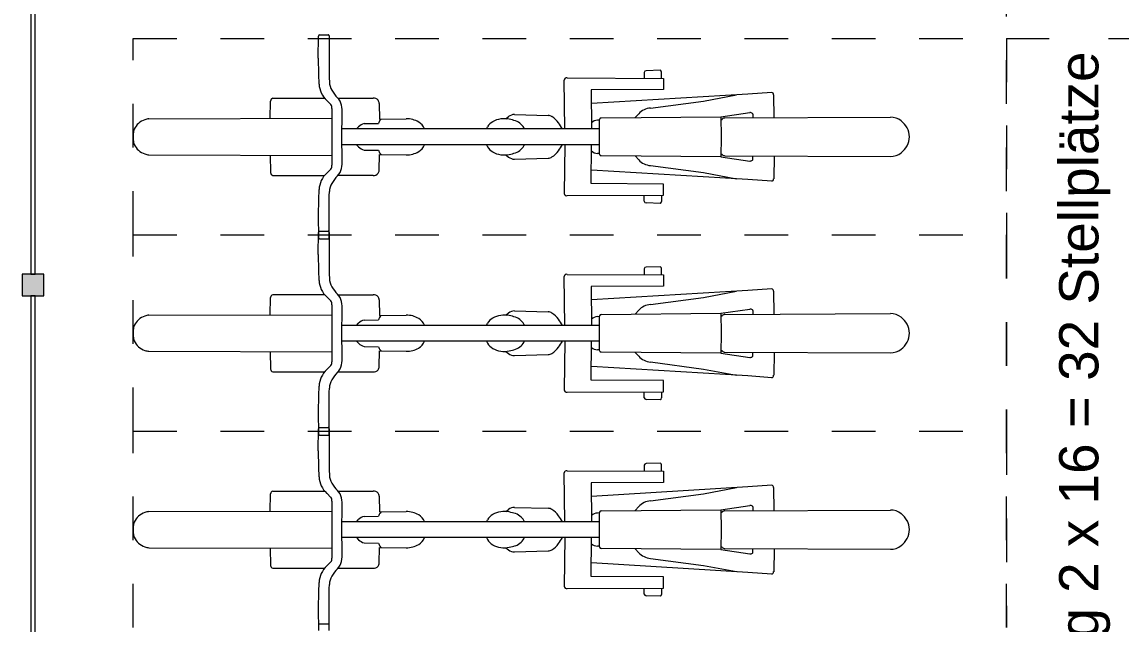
# Model space of a CAD drawing. Header units: metres. Extents: x -86 to 44, y -23 to 39.
# Drawn here: x 13.997 to 16.517, y -11.955 to -10.576 of the extents above; entities that cross this region are included whole.
import ezdxf

# ---------------------------------------------------------------- set-up
doc = ezdxf.new("R2010")
doc.units = ezdxf.units.M
doc.linetypes.add('_Verdeckte Linien_', pattern=[0.15, 0.1, -0.05])
for name, color, linetype, lineweight in [('A-DETL-GENF-HDLN', 7, '_Verdeckte Linien_', 9), ('A-DETL-GENF-OTLN', 7, 'Continuous', 9), ('A-GLAZ-CWMG-MCUT', 7, 'Continuous', 9), ('A-GLAZ-CWMG-OTLN', 7, 'Continuous', 9), ('A-WALL-____-MCUT', 7, 'Continuous', 35), ('C-PRKG-____-HDLN', 7, '_Verdeckte Linien_', 9), ('C-PRKG-____-OTLN', 7, 'Continuous', 9), ('Text', 7, 'Continuous', 5)]:
    doc.layers.add(name, color=color, linetype=linetype, lineweight=lineweight)
doc.styles.add('Arial', font='arial.ttf', dxfattribs={"height": 0.09})

# ---------------------------------------------------------------- blocks, each defined once
blk = doc.blocks.new('Fahrradstellplatz - Fahrradstellplatz-23763285--01_UG_OK_FFB_AF')
at = {"layer": 'A-DETL-GENF-HDLN', "color": 253, "true_color": 0x999999}
for p, q in [((0, 2), (0.45, 2)), ((0, 0), (0, 2)), ((0.45, 2), (0.9, 2)), ((0.45, 0), (0.45, 2)), ((0.45, 0), (0.45, 2)), ((0.9, 2), (1.35, 2)), ((0.9, 0), (0.9, 2)), ((0.9, 0), (0.9, 2)), ((0.45, 0), (0, 0)), ((1.35, 0), (0.9, 0)), ((0.9, 0), (0.45, 0))]:
    blk.add_line(p, q, dxfattribs=at)
at = {"layer": 'A-DETL-GENF-OTLN', "color": 253, "true_color": 0x999999}
for p, q in [((0.1823, 1.3551), (0.1806, 1.7345)), ((0.2689, 1.3551), (0.2706, 1.7345)), ((0.6323, 1.3551), (0.6306, 1.7345)), ((0.7189, 1.3551), (0.7206, 1.7345)), ((1.0823, 1.3551), (1.0806, 1.7345)), ((1.1689, 1.3551), (1.1706, 1.7345)), ((0.1237, 1.4626), (0.1278, 1.408)), ((0.1818, 1.4679), (0.1293, 1.4669)), ((0.2694, 1.4679), (0.3219, 1.4669)), ((0.3275, 1.4626), (0.3234, 1.408)), ((0.5737, 1.4626), (0.5778, 1.408)), ((0.6318, 1.4679), (0.5793, 1.4669)), ((0.7194, 1.4679), (0.7719, 1.4669)), ((0.7775, 1.4626), (0.7734, 1.408)), ((1.0237, 1.4626), (1.0278, 1.408)), ((1.0818, 1.4679), (1.0293, 1.4669)), ((1.1694, 1.4679), (1.2219, 1.4669)), ((1.2275, 1.4626), (1.2234, 1.408)), ((0.18, 1.3458), (0.1702, 1.4123)), ((0.1736, 1.4194), (0.182, 1.4194)), ((0.2776, 1.4194), (0.2692, 1.4194)), ((0.2712, 1.3458), (0.281, 1.4123)), ((0.63, 1.3458), (0.6202, 1.4123)), ((0.6236, 1.4194), (0.632, 1.4194)), ((0.7276, 1.4194), (0.7192, 1.4194)), ((0.7212, 1.3458), (0.731, 1.4123)), ((1.08, 1.3458), (1.0702, 1.4123)), ((1.0736, 1.4194), (1.082, 1.4194)), ((1.1776, 1.4194), (1.1692, 1.4194)), ((1.1712, 1.3458), (1.181, 1.4123)), ((0.1278, 1.408), (0.1493, 1.0493)), ((0.3234, 1.408), (0.3019, 1.0493)), ((0.5778, 1.408), (0.5993, 1.0493)), ((0.7734, 1.408), (0.7519, 1.0493)), ((1.0278, 1.408), (1.0493, 1.0493)), ((1.2234, 1.408), (1.2019, 1.0493)), ((0.1436, 1.3065), (0.1294, 1.3816)), ((0.3076, 1.3065), (0.3218, 1.3816)), ((0.5936, 1.3065), (0.5794, 1.3816)), ((0.7576, 1.3065), (0.7718, 1.3816)), ((1.0436, 1.3065), (1.0294, 1.3816)), ((1.2076, 1.3065), (1.2218, 1.3816)), ((0.18, 1.3458), (0.2256, 1.3465)), ((0.1823, 1.0716), (0.18, 1.3458)), ((0.1873, 1.3459), (0.185, 1.3486)), ((0.2256, 1.3465), (0.2712, 1.3458)), ((0.2639, 1.3459), (0.2661, 1.3486)), ((0.2712, 1.3458), (0.2689, 1.0716)), ((0.63, 1.3458), (0.6756, 1.3465)), ((0.6323, 1.0716), (0.63, 1.3458)), ((0.6373, 1.3459), (0.635, 1.3486)), ((0.6756, 1.3465), (0.7212, 1.3458)), ((0.7139, 1.3459), (0.7161, 1.3486)), ((0.7212, 1.3458), (0.7189, 1.0716)), ((1.08, 1.3458), (1.1256, 1.3465)), ((1.0823, 1.0716), (1.08, 1.3458)), ((1.0873, 1.3459), (1.085, 1.3486)), ((1.1256, 1.3465), (1.1712, 1.3458)), ((1.1639, 1.3459), (1.1661, 1.3486)), ((1.1712, 1.3458), (1.1689, 1.0716)), ((0.1597, 1.1845), (0.1436, 1.3065)), ((0.2914, 1.1845), (0.3076, 1.3065)), ((0.6097, 1.1845), (0.5936, 1.3065)), ((0.7414, 1.1845), (0.7576, 1.3065)), ((1.0597, 1.1845), (1.0436, 1.3065)), ((1.1914, 1.1845), (1.2076, 1.3065)), ((0.0916, 1.2102), (0.0773, 1.21)), ((0.0908, 0.9937), (0.0917, 1.2142)), ((0.0917, 1.2142), (0.1175, 1.2142)), ((0.1175, 1.2142), (0.1183, 1.049)), ((0.3337, 1.2142), (0.3329, 1.049)), ((0.3595, 1.2142), (0.3337, 1.2142)), ((0.3604, 0.9937), (0.3595, 1.2142)), ((0.3595, 1.2102), (0.3739, 1.21)), ((0.5416, 1.2102), (0.5273, 1.21)), ((0.5408, 0.9937), (0.5417, 1.2142)), ((0.5417, 1.2142), (0.5675, 1.2142)), ((0.5675, 1.2142), (0.5683, 1.049)), ((0.7837, 1.2142), (0.7829, 1.049)), ((0.8095, 1.2142), (0.7837, 1.2142)), ((0.8104, 0.9937), (0.8095, 1.2142)), ((0.8095, 1.2102), (0.8239, 1.21)), ((0.9916, 1.2102), (0.9773, 1.21)), ((0.9908, 0.9937), (0.9917, 1.2142)), ((0.9917, 1.2142), (1.0175, 1.2142)), ((1.0175, 1.2142), (1.0183, 1.049)), ((1.2337, 1.2142), (1.2329, 1.049)), ((1.2595, 1.2142), (1.2337, 1.2142)), ((1.2604, 0.9937), (1.2595, 1.2142)), ((1.2595, 1.2102), (1.2739, 1.21)), ((0.0732, 1.2074), (0.0741, 1.1747)), ((0.378, 1.2074), (0.3771, 1.1747)), ((0.5232, 1.2074), (0.5241, 1.1747)), ((0.828, 1.2074), (0.8271, 1.1747)), ((0.9732, 1.2074), (0.9741, 1.1747)), ((1.278, 1.2074), (1.2771, 1.1747)), ((0.0779, 1.1705), (0.0915, 1.1702)), ((0.3733, 1.1705), (0.3597, 1.1702)), ((0.5279, 1.1705), (0.5415, 1.1702)), ((0.8233, 1.1705), (0.8097, 1.1702)), ((0.9779, 1.1705), (0.9915, 1.1702)), ((1.2733, 1.1705), (1.2597, 1.1702)), ((0.1817, 1.1498), (0.1728, 1.1579)), ((0.2695, 1.1498), (0.2784, 1.1579)), ((0.6317, 1.1498), (0.6228, 1.1579)), ((0.7195, 1.1498), (0.7284, 1.1579)), ((1.0817, 1.1498), (1.0728, 1.1579)), ((1.1695, 1.1498), (1.1784, 1.1579)), ((0.1854, 1.0681), (0.1871, 1.0675)), ((0.1871, 1.0675), (0.2256, 1.0674)), ((0.1874, 1.0675), (0.1877, 1.0634)), ((0.2075, 1.0675), (0.2075, 0.478)), ((0.2256, 1.0674), (0.2641, 1.0675)), ((0.2437, 1.0675), (0.2437, 0.478)), ((0.2637, 1.0675), (0.2635, 1.0634)), ((0.2641, 1.0675), (0.2658, 1.0681)), ((0.6354, 1.0681), (0.6371, 1.0675)), ((0.6371, 1.0675), (0.6756, 1.0674)), ((0.6374, 1.0675), (0.6377, 1.0634)), ((0.6575, 1.0675), (0.6575, 0.478)), ((0.6756, 1.0674), (0.7141, 1.0675)), ((0.6937, 1.0675), (0.6937, 0.478)), ((0.7137, 1.0675), (0.7135, 1.0634)), ((0.7141, 1.0675), (0.7158, 1.0681)), ((1.0854, 1.0681), (1.0871, 1.0675)), ((1.0871, 1.0675), (1.1256, 1.0674)), ((1.0874, 1.0675), (1.0877, 1.0634)), ((1.1075, 1.0675), (1.1075, 0.478)), ((1.1256, 1.0674), (1.1641, 1.0675)), ((1.1437, 1.0675), (1.1437, 0.478)), ((1.1637, 1.0675), (1.1635, 1.0634)), ((1.1641, 1.0675), (1.1658, 1.0681)), ((0.1183, 1.049), (0.2075, 1.0497)), ((0.3329, 1.049), (0.2437, 1.0497)), ((0.5683, 1.049), (0.6575, 1.0497)), ((0.7829, 1.049), (0.6937, 1.0497)), ((1.0183, 1.049), (1.1075, 1.0497)), ((1.2329, 1.049), (1.1437, 1.0497)), ((0.2075, 0.9883), (0.0957, 0.9872)), ((0.2437, 0.9883), (0.3555, 0.9872)), ((0.6575, 0.9883), (0.5457, 0.9872)), ((0.6937, 0.9883), (0.8055, 0.9872)), ((1.1075, 0.9883), (0.9957, 0.9872)), ((1.1437, 0.9883), (1.2555, 0.9872)), ((0.1745, 0.8735), (0.1767, 0.95)), ((0.2767, 0.8735), (0.2745, 0.95)), ((0.6245, 0.8735), (0.6267, 0.95)), ((0.7267, 0.8735), (0.7245, 0.95)), ((1.0745, 0.8735), (1.0767, 0.95)), ((1.1767, 0.8735), (1.1745, 0.95)), ((0.1841, 0.8532), (0.1792, 0.8592)), ((0.2671, 0.8532), (0.272, 0.8592)), ((0.6341, 0.8532), (0.6292, 0.8592)), ((0.7171, 0.8532), (0.722, 0.8592)), ((1.0841, 0.8532), (1.0792, 0.8592)), ((1.1671, 0.8532), (1.172, 0.8592)), ((0.2075, 0.809), (0.2029, 0.8114)), ((0.2437, 0.809), (0.2483, 0.8114)), ((0.6575, 0.809), (0.6529, 0.8114)), ((0.6937, 0.809), (0.6983, 0.8114)), ((1.1075, 0.809), (1.1029, 0.8114)), ((1.1437, 0.809), (1.1483, 0.8114)), ((0.185, 0.564), (0.1842, 0.6253)), ((0.2662, 0.564), (0.267, 0.6253)), ((0.635, 0.564), (0.6342, 0.6253)), ((0.7162, 0.564), (0.717, 0.6253)), ((1.085, 0.564), (1.0842, 0.6253)), ((1.1662, 0.564), (1.167, 0.6253)), ((0.1492, 0.5633), (0.185, 0.564)), ((0.1849, 0.5677), (0.1876, 0.5655)), ((0.1953, 0.5287), (0.1947, 0.5614)), ((0.2559, 0.5287), (0.2565, 0.5614)), ((0.2663, 0.5677), (0.2636, 0.5655)), ((0.302, 0.5633), (0.2662, 0.564)), ((0.5992, 0.5633), (0.635, 0.564)), ((0.6349, 0.5677), (0.6376, 0.5655)), ((0.6453, 0.5287), (0.6447, 0.5614)), ((0.7059, 0.5287), (0.7065, 0.5614)), ((0.7163, 0.5677), (0.7136, 0.5655)), ((0.752, 0.5633), (0.7162, 0.564)), ((1.0492, 0.5633), (1.085, 0.564)), ((1.0849, 0.5677), (1.0876, 0.5655)), ((1.0953, 0.5287), (1.0947, 0.5614)), ((1.1559, 0.5287), (1.1565, 0.5614)), ((1.1663, 0.5677), (1.1636, 0.5655)), ((1.202, 0.5633), (1.1662, 0.564)), ((0.1374, 0.469), (0.1374, 0.5492)), ((0.3138, 0.469), (0.3138, 0.5492)), ((0.5874, 0.469), (0.5874, 0.5492)), ((0.7638, 0.469), (0.7638, 0.5492)), ((1.0374, 0.469), (1.0374, 0.5492)), ((1.2138, 0.469), (1.2138, 0.5492)), ((0.2075, 0.5111), (0.2026, 0.516)), ((0.2437, 0.5111), (0.2486, 0.516)), ((0.6575, 0.5111), (0.6526, 0.516)), ((0.6937, 0.5111), (0.6986, 0.516)), ((1.1075, 0.5111), (1.1026, 0.516)), ((1.1437, 0.5111), (1.1486, 0.516)), ((0.1604, 0.4549), (0.2256, 0.4547)), ((0.2256, 0.4779), (0.1732, 0.4781)), ((0.1843, 0.0357), (0.1831, 0.4548)), ((0.278, 0.4781), (0.2256, 0.4779)), ((0.2256, 0.4547), (0.2908, 0.4549)), ((0.2669, 0.0357), (0.2681, 0.4548)), ((0.6104, 0.4549), (0.6756, 0.4547)), ((0.6756, 0.4779), (0.6232, 0.4781)), ((0.6343, 0.0357), (0.6331, 0.4548)), ((0.728, 0.4781), (0.6756, 0.4779)), ((0.6756, 0.4547), (0.7408, 0.4549)), ((0.7169, 0.0357), (0.7181, 0.4548)), ((1.0604, 0.4549), (1.1256, 0.4547)), ((1.1256, 0.4779), (1.0732, 0.4781)), ((1.0843, 0.0357), (1.0831, 0.4548)), ((1.178, 0.4781), (1.1256, 0.4779)), ((1.1256, 0.4547), (1.1908, 0.4549)), ((1.1669, 0.0357), (1.1681, 0.4548)), ((-0.0083, 0.4263), (-0.0083, 0.4463)), ((-0.0055, 0.4488), (0.0904, 0.4486)), ((0.0904, 0.4486), (0.1001, 0.4491)), ((0.1372, 0.3193), (0.1372, 0.4382)), ((0.1516, 0.4527), (0.1424, 0.443)), ((0.2996, 0.4527), (0.3088, 0.443)), ((0.314, 0.3193), (0.314, 0.4382)), ((0.3608, 0.4486), (0.3511, 0.4491)), ((0.4567, 0.4488), (0.3608, 0.4486)), ((0.4417, 0.4263), (0.4417, 0.4463)), ((0.4445, 0.4488), (0.5404, 0.4486)), ((0.4595, 0.4263), (0.4595, 0.4463)), ((0.5404, 0.4486), (0.5501, 0.4491)), ((0.5872, 0.3193), (0.5872, 0.4382)), ((0.6016, 0.4527), (0.5924, 0.443)), ((0.7496, 0.4527), (0.7588, 0.443)), ((0.764, 0.3193), (0.764, 0.4382)), ((0.8108, 0.4486), (0.8011, 0.4491)), ((0.9067, 0.4488), (0.8108, 0.4486)), ((0.8917, 0.4263), (0.8917, 0.4463)), ((0.8945, 0.4488), (0.9904, 0.4486)), ((0.9095, 0.4263), (0.9095, 0.4463)), ((0.9904, 0.4486), (1.0001, 0.4491)), ((1.0372, 0.3193), (1.0372, 0.4382)), ((1.0516, 0.4527), (1.0424, 0.443)), ((1.1996, 0.4527), (1.2088, 0.443)), ((1.214, 0.3193), (1.214, 0.4382)), ((1.2608, 0.4486), (1.2511, 0.4491)), ((1.3567, 0.4488), (1.2608, 0.4486)), ((1.3417, 0.4263), (1.3417, 0.4463)), ((0.0452, 0.4238), (-0.0052, 0.4242)), ((0.406, 0.4238), (0.4564, 0.4242)), ((0.4952, 0.4238), (0.4448, 0.4242)), ((0.856, 0.4238), (0.9064, 0.4242)), ((0.9452, 0.4238), (0.8948, 0.4242)), ((1.306, 0.4238), (1.3564, 0.4242)), ((0.1835, 0.3133), (0.1436, 0.3144)), ((0.2677, 0.3133), (0.3076, 0.3144)), ((0.6335, 0.3133), (0.5936, 0.3144)), ((0.7177, 0.3133), (0.7576, 0.3144)), ((1.0835, 0.3133), (1.0436, 0.3144)), ((1.1677, 0.3133), (1.2076, 0.3144)), ((0.2181, 0), (0.2256, 0)), ((0.2256, 0), (0.2331, 0)), ((1.1181, 0), (1.1256, 0)), ((1.1256, 0), (1.1331, 0)), ((0.6681, 0), (0.6756, 0)), ((0.6756, 0), (0.6831, 0))]:
    blk.add_line(p, q, dxfattribs=at)
for centre, radius, start, end in [((0.2308, 1.7256), 0.0534, 118.8234, 141.5969), ((0.2257, 1.7348), 0.0429, 90.2027, 118.8234), ((0.2254, 1.7348), 0.0429, 61.1766, 89.7973), ((0.2204, 1.7256), 0.0534, 38.4031, 61.1766), ((0.6808, 1.7256), 0.0534, 118.8234, 141.5969), ((0.6757, 1.7348), 0.0429, 90.2027, 118.8234), ((0.6754, 1.7348), 0.0429, 61.1766, 89.7973), ((0.6704, 1.7256), 0.0534, 38.4031, 61.1766), ((1.1308, 1.7256), 0.0534, 118.8234, 141.5969), ((1.1257, 1.7348), 0.0429, 90.2027, 118.8234), ((1.1254, 1.7348), 0.0429, 61.1766, 89.7973), ((1.1204, 1.7256), 0.0534, 38.4031, 61.1766), ((0.2194, 1.7346), 0.0388, 141.5969, 180.2571), ((0.2318, 1.7346), 0.0388, 359.7429, 38.4031), ((0.6694, 1.7346), 0.0388, 141.5969, 180.2571), ((0.6818, 1.7346), 0.0388, 359.7429, 38.4031), ((1.1194, 1.7346), 0.0388, 141.5969, 180.2571), ((1.1318, 1.7346), 0.0388, 359.7429, 38.4031), ((0.1295, 1.4608), 0.00606, 91.0937, 163.2001), ((0.3217, 1.4608), 0.00606, 16.7999, 88.9063), ((0.5795, 1.4608), 0.00606, 91.0937, 163.2001), ((0.7717, 1.4608), 0.00606, 16.7999, 88.9063), ((1.0295, 1.4608), 0.00606, 91.0937, 163.2001), ((1.2217, 1.4608), 0.00606, 16.7999, 88.9063), ((0.1782, 1.4134), 0.00806, 139.5195, 188.3681), ((0.1736, 1.4174), 0.00199, 89.2163, 139.5195), ((0.2776, 1.4174), 0.00199, 40.4805, 90.7837), ((0.273, 1.4134), 0.00806, 351.6319, 40.4805), ((0.6282, 1.4134), 0.00806, 139.5195, 188.3681), ((0.6236, 1.4174), 0.00199, 89.2163, 139.5195), ((0.7276, 1.4174), 0.00199, 40.4805, 90.7837), ((0.723, 1.4134), 0.00806, 351.6319, 40.4805), ((1.0782, 1.4134), 0.00806, 139.5195, 188.3681), ((1.0736, 1.4174), 0.00199, 89.2163, 139.5195), ((1.1776, 1.4174), 0.00199, 40.4805, 90.7837), ((1.173, 1.4134), 0.00806, 351.6319, 40.4805), ((0.1939, 1.3562), 0.0117, 185.1134, 220.3907), ((0.2573, 1.3562), 0.0117, 319.6093, 354.8866), ((0.6439, 1.3562), 0.0117, 185.1134, 220.3907), ((0.7073, 1.3562), 0.0117, 319.6093, 354.8866), ((1.0939, 1.3562), 0.0117, 185.1134, 220.3907), ((1.1573, 1.3562), 0.0117, 319.6093, 354.8866), ((0.0774, 1.2054), 0.00464, 90.4692, 154.4859), ((0.3738, 1.2054), 0.00464, 25.5141, 89.5308), ((0.5274, 1.2054), 0.00464, 90.4692, 154.4859), ((0.8238, 1.2054), 0.00464, 25.5141, 89.5308), ((0.9774, 1.2054), 0.00464, 90.4692, 154.4859), ((1.2738, 1.2054), 0.00464, 25.5141, 89.5308), ((0.2008, 1.1882), 0.0413, 185.2207, 227.2443), ((0.2504, 1.1882), 0.0413, 312.7557, 354.7793), ((0.6508, 1.1882), 0.0413, 185.2207, 227.2443), ((0.7004, 1.1882), 0.0413, 312.7557, 354.7793), ((1.1008, 1.1882), 0.0413, 185.2207, 227.2443), ((1.1504, 1.1882), 0.0413, 312.7557, 354.7793), ((0.0785, 1.1749), 0.00438, 181.6744, 261.5061), ((0.3727, 1.1749), 0.00438, 278.4939, 358.3256), ((0.5285, 1.1749), 0.00438, 181.6744, 261.5061), ((0.8227, 1.1749), 0.00438, 278.4939, 358.3256), ((0.9785, 1.1749), 0.00438, 181.6744, 261.5061), ((1.2727, 1.1749), 0.00438, 278.4939, 358.3256), ((0.187, 1.0727), 0.00483, 193.2596, 250.1257), ((0.2104, 1.0646), 0.0228, 183.0499, 221.2324), ((0.2408, 1.0646), 0.0228, 318.7676, 356.9501), ((0.2642, 1.0727), 0.00483, 289.8743, 346.7404), ((0.637, 1.0727), 0.00483, 193.2596, 250.1257), ((0.6604, 1.0646), 0.0228, 183.0499, 221.2324), ((0.6908, 1.0646), 0.0228, 318.7676, 356.9501), ((0.7142, 1.0727), 0.00483, 289.8743, 346.7404), ((1.087, 1.0727), 0.00483, 193.2596, 250.1257), ((1.1104, 1.0646), 0.0228, 183.0499, 221.2324), ((1.1408, 1.0646), 0.0228, 318.7676, 356.9501), ((1.1642, 1.0727), 0.00483, 289.8743, 346.7404), ((0.0956, 0.9923), 0.00508, 164.2179, 270.5532), ((0.2538, 0.893), 0.1011, 117.2613, 126.5019), ((0.1974, 0.893), 0.1011, 53.4981, 62.7387), ((0.3555, 0.9923), 0.00508, 269.4468, 15.7821), ((0.5456, 0.9923), 0.00508, 164.2179, 270.5532), ((0.7038, 0.893), 0.1011, 117.2613, 126.5019), ((0.6474, 0.893), 0.1011, 53.4981, 62.7387), ((0.8055, 0.9923), 0.00508, 269.4468, 15.7821), ((0.9956, 0.9923), 0.00508, 164.2179, 270.5532), ((1.1538, 0.893), 0.1011, 117.2613, 126.5019), ((1.0974, 0.893), 0.1011, 53.4981, 62.7387), ((1.2555, 0.9923), 0.00508, 269.4468, 15.7821), ((0.1943, 0.9495), 0.0176, 147.5068, 178.3381), ((0.2278, 0.9281), 0.0574, 126.5019, 147.5068), ((0.2234, 0.9281), 0.0574, 32.4932, 53.4981), ((0.2569, 0.9495), 0.0176, 1.6619, 32.4932), ((0.6443, 0.9495), 0.0176, 147.5068, 178.3381), ((0.6778, 0.9281), 0.0574, 126.5019, 147.5068), ((0.6734, 0.9281), 0.0574, 32.4932, 53.4981), ((0.7069, 0.9495), 0.0176, 1.6619, 32.4932), ((1.0943, 0.9495), 0.0176, 147.5068, 178.3381), ((1.1278, 0.9281), 0.0574, 126.5019, 147.5068), ((1.1234, 0.9281), 0.0574, 32.4932, 53.4981), ((1.1569, 0.9495), 0.0176, 1.6619, 32.4932), ((0.2236, 0.8634), 0.0367, 136.3239, 161.1879), ((0.2211, 0.8658), 0.0333, 114.1511, 136.3239), ((0.2301, 0.8658), 0.0333, 43.6761, 65.8489), ((0.2276, 0.8634), 0.0367, 18.8121, 43.6761), ((0.6736, 0.8634), 0.0367, 136.3239, 161.1879), ((0.6711, 0.8658), 0.0333, 114.1511, 136.3239), ((0.6801, 0.8658), 0.0333, 43.6761, 65.8489), ((0.6776, 0.8634), 0.0367, 18.8121, 43.6761), ((1.1236, 0.8634), 0.0367, 136.3239, 161.1879), ((1.1211, 0.8658), 0.0333, 114.1511, 136.3239), ((1.1301, 0.8658), 0.0333, 43.6761, 65.8489), ((1.1276, 0.8634), 0.0367, 18.8121, 43.6761), ((0.1962, 0.8728), 0.0217, 178.2161, 218.6857), ((0.2401, 0.8501), 0.0561, 168.5086, 208.7294), ((0.296, 0.8388), 0.1131, 161.1879, 168.5086), ((0.2111, 0.8501), 0.0561, 331.2706, 11.4914), ((0.1552, 0.8388), 0.1131, 11.4914, 18.8121), ((0.255, 0.8728), 0.0217, 321.3143, 1.7839), ((0.6462, 0.8728), 0.0217, 178.2161, 218.6857), ((0.6901, 0.8501), 0.0561, 168.5086, 208.7294), ((0.746, 0.8388), 0.1131, 161.1879, 168.5086), ((0.6611, 0.8501), 0.0561, 331.2706, 11.4914), ((0.6052, 0.8388), 0.1131, 11.4914, 18.8121), ((0.705, 0.8728), 0.0217, 321.3143, 1.7839), ((1.0962, 0.8728), 0.0217, 178.2161, 218.6857), ((1.1401, 0.8501), 0.0561, 168.5086, 208.7294), ((1.196, 0.8388), 0.1131, 161.1879, 168.5086), ((1.1111, 0.8501), 0.0561, 331.2706, 11.4914), ((1.0552, 0.8388), 0.1131, 11.4914, 18.8121), ((1.155, 0.8728), 0.0217, 321.3143, 1.7839), ((0.2164, 0.8372), 0.0291, 208.7294, 242.3562), ((0.2347, 0.8372), 0.0291, 297.6438, 331.2706), ((0.6664, 0.8372), 0.0291, 208.7294, 242.3562), ((0.6847, 0.8372), 0.0291, 297.6438, 331.2706), ((1.1164, 0.8372), 0.0291, 208.7294, 242.3562), ((1.1347, 0.8372), 0.0291, 297.6438, 331.2706), ((0.2202, 0.6369), 0.033, 113.0393, 149.4774), ((0.231, 0.6369), 0.033, 30.5226, 66.9607), ((0.6702, 0.6369), 0.033, 113.0393, 149.4774), ((0.681, 0.6369), 0.033, 30.5226, 66.9607), ((1.1202, 0.6369), 0.033, 113.0393, 149.4774), ((1.131, 0.6369), 0.033, 30.5226, 66.9607), ((0.2388, 0.626), 0.0546, 149.4774, 180.6909), ((0.2124, 0.626), 0.0546, 359.3091, 30.5226), ((0.6888, 0.626), 0.0546, 149.4774, 180.6909), ((0.6624, 0.626), 0.0546, 359.3091, 30.5226), ((1.1388, 0.626), 0.0546, 149.4774, 180.6909), ((1.1124, 0.626), 0.0546, 359.3091, 30.5226), ((0.1497, 0.551), 0.0125, 128.2192, 188.3038), ((0.1491, 0.5518), 0.0115, 89.7991, 128.2192), ((0.202, 0.5825), 0.0223, 229.8575, 251.052), ((0.2492, 0.5825), 0.0223, 288.948, 310.1425), ((0.3021, 0.5518), 0.0115, 51.7808, 90.2009), ((0.3015, 0.551), 0.0125, 351.6962, 51.7808), ((0.5997, 0.551), 0.0125, 128.2192, 188.3038), ((0.5991, 0.5518), 0.0115, 89.7991, 128.2192), ((0.652, 0.5825), 0.0223, 229.8575, 251.052), ((0.6992, 0.5825), 0.0223, 288.948, 310.1425), ((0.7521, 0.5518), 0.0115, 51.7808, 90.2009), ((0.7515, 0.551), 0.0125, 351.6962, 51.7808), ((1.0497, 0.551), 0.0125, 128.2192, 188.3038), ((1.0491, 0.5518), 0.0115, 89.7991, 128.2192), ((1.102, 0.5825), 0.0223, 229.8575, 251.052), ((1.1492, 0.5825), 0.0223, 288.948, 310.1425), ((1.2021, 0.5518), 0.0115, 51.7808, 90.2009), ((1.2015, 0.551), 0.0125, 351.6962, 51.7808), ((0.2218, 0.5354), 0.0273, 194.1816, 225.3541), ((0.2294, 0.5354), 0.0273, 314.6459, 345.8184), ((0.6718, 0.5354), 0.0273, 194.1816, 225.3541), ((0.6794, 0.5354), 0.0273, 314.6459, 345.8184), ((1.1218, 0.5354), 0.0273, 194.1816, 225.3541), ((1.1294, 0.5354), 0.0273, 314.6459, 345.8184), ((0.098, 0.491), 0.0419, 272.8793, 300.1335), ((0.0769, 0.5273), 0.0839, 300.1335, 314.8059), ((0.1605, 0.4431), 0.0347, 102.9222, 134.8059), ((0.1603, 0.4364), 0.0186, 89.7864, 118.0605), ((0.1664, 0.4178), 0.0607, 83.5208, 102.9222), ((0.2848, 0.4178), 0.0607, 77.0778, 96.4792), ((0.2909, 0.4364), 0.0186, 61.9395, 90.2136), ((0.2906, 0.4431), 0.0347, 45.1941, 77.0778), ((0.3743, 0.5273), 0.0839, 225.1941, 239.8665), ((0.3532, 0.491), 0.0419, 239.8665, 267.1207), ((0.548, 0.491), 0.0419, 272.8793, 300.1335), ((0.5269, 0.5273), 0.0839, 300.1335, 314.8059), ((0.6105, 0.4431), 0.0347, 102.9222, 134.8059), ((0.6103, 0.4364), 0.0186, 89.7864, 118.0605), ((0.6164, 0.4178), 0.0607, 83.5208, 102.9222), ((0.7348, 0.4178), 0.0607, 77.0778, 96.4792), ((0.7409, 0.4364), 0.0186, 61.9395, 90.2136), ((0.7406, 0.4431), 0.0347, 45.1941, 77.0778), ((0.8243, 0.5273), 0.0839, 225.1941, 239.8665), ((0.8032, 0.491), 0.0419, 239.8665, 267.1207), ((0.998, 0.491), 0.0419, 272.8793, 300.1335), ((0.9769, 0.5273), 0.0839, 300.1335, 314.8059), ((1.0605, 0.4431), 0.0347, 102.9222, 134.8059), ((1.0603, 0.4364), 0.0186, 89.7864, 118.0605), ((1.0664, 0.4178), 0.0607, 83.5208, 102.9222), ((1.1848, 0.4178), 0.0607, 77.0778, 96.4792), ((1.1909, 0.4364), 0.0186, 61.9395, 90.2136), ((1.1906, 0.4431), 0.0347, 45.1941, 77.0778), ((1.2743, 0.5273), 0.0839, 225.1941, 239.8665), ((1.2532, 0.491), 0.0419, 239.8665, 267.1207), ((-0.0058, 0.4463), 0.00251, 83.5873, 180), ((0.1012, 0.482), 0.0567, 273.4273, 316.6249), ((0.35, 0.482), 0.0567, 223.3751, 266.5727), ((0.4442, 0.4463), 0.00251, 83.5873, 180), ((0.4569, 0.4463), 0.00251, 0, 96.4127), ((0.5512, 0.482), 0.0567, 273.4273, 316.6249), ((0.8, 0.482), 0.0567, 223.3751, 266.5727), ((0.8942, 0.4463), 0.00251, 83.5873, 180), ((0.9069, 0.4463), 0.00251, 0, 96.4127), ((1.0012, 0.482), 0.0567, 273.4273, 316.6249), ((1.25, 0.482), 0.0567, 223.3751, 266.5727), ((1.3442, 0.4463), 0.00251, 83.5873, 180), ((-0.0052, 0.4274), 0.00327, 199.6166, 269.5389), ((0.0501, 1.3361), 0.9124, 269.6923, 273.4273), ((0.4011, 1.3361), 0.9124, 266.5727, 270.3077), ((0.4448, 0.4274), 0.00327, 199.6166, 269.5389), ((0.4564, 0.4274), 0.00327, 270.4611, 340.3834), ((0.5001, 1.3361), 0.9124, 269.6923, 273.4273), ((0.8511, 1.3361), 0.9124, 266.5727, 270.3077), ((0.8948, 0.4274), 0.00327, 199.6166, 269.5389), ((0.9064, 0.4274), 0.00327, 270.4611, 340.3834), ((0.9501, 1.3361), 0.9124, 269.6923, 273.4273), ((1.3011, 1.3361), 0.9124, 266.5727, 270.3077), ((1.3448, 0.4274), 0.00327, 199.6166, 269.5389), ((0.1438, 0.3212), 0.00683, 196.6805, 268.4014), ((0.3074, 0.3212), 0.00683, 271.5986, 343.3195), ((0.5938, 0.3212), 0.00683, 196.6805, 268.4014), ((0.7574, 0.3212), 0.00683, 271.5986, 343.3195), ((1.0438, 0.3212), 0.00683, 196.6805, 268.4014), ((1.2074, 0.3212), 0.00683, 271.5986, 343.3195), ((0.2247, 0.0394), 0.0406, 185.2642, 198.9471), ((0.2253, 0.0396), 0.0412, 198.9471, 245.2958), ((0.2259, 0.0396), 0.0412, 294.7042, 341.0529), ((0.2265, 0.0394), 0.0406, 341.0529, 354.7358), ((0.6747, 0.0394), 0.0406, 185.2642, 198.9471), ((0.6753, 0.0396), 0.0412, 198.9471, 245.2958), ((0.6759, 0.0396), 0.0412, 294.7042, 341.0529), ((0.6765, 0.0394), 0.0406, 341.0529, 354.7358), ((1.1247, 0.0394), 0.0406, 185.2642, 198.9471), ((1.1253, 0.0396), 0.0412, 198.9471, 245.2958), ((1.1259, 0.0396), 0.0412, 294.7042, 341.0529), ((1.1265, 0.0394), 0.0406, 341.0529, 354.7358), ((0.2181, 0.024), 0.024, 245.2958, 269.9884), ((0.2331, 0.024), 0.024, 270.0116, 294.7042), ((0.6681, 0.024), 0.024, 245.2958, 269.9884), ((0.6831, 0.024), 0.024, 270.0116, 294.7042), ((1.1181, 0.024), 0.024, 245.2958, 269.9884), ((1.1331, 0.024), 0.024, 270.0116, 294.7042)]:
    blk.add_arc(centre, radius, start, end, dxfattribs=at)
at = {"layer": 'C-PRKG-____-HDLN', "color": 253, "true_color": 0x999999}
blk.add_line((0, 2), (0, 4.1), dxfattribs=at)
blk = doc.blocks.new('Fahrradstellplatz - Fahrradstellplatz-23803867--01_UG_OK_FFB_AF')
at = {"layer": 'C-PRKG-____-HDLN', "color": 253, "true_color": 0x999999}
blk.add_line((0, 4.1), (3.2, 4.1), dxfattribs=at)
blk = doc.blocks.new('Rechteckiger Pfosten - 50 x 50-41864164--01_UG_OK_FFB_AF')
at = {"layer": 'A-GLAZ-CWMG-OTLN', "true_color": 0xc8c8c8}
blk.add_hatch(color=9, dxfattribs=at).paths.add_polyline_path([(0.025, 0.025), (0.025, -0.025), (-0.025, -0.025), (-0.025, 0.025)])
at = {"layer": 'A-GLAZ-CWMG-MCUT'}
for p, q in [((-0.025, 0.025), (0.025, 0.025)), ((-0.025, -0.025), (-0.025, 0.025)), ((0.025, 0.025), (0.025, -0.025)), ((0.025, -0.025), (-0.025, -0.025))]:
    blk.add_line(p, q, dxfattribs=at)

msp = doc.modelspace()

# ---------------------------------------------------------------- linework, layer by layer
at = {"layer": 'A-WALL-____-MCUT', "lineweight": 9}
for p, q in [((14.017, -10.1034), (14.017, -11.1534)), ((14.027, -11.1534), (14.027, -10.1034)), ((14.017, -11.1534), (14.027, -11.1534)), ((14.017, -11.2034), (14.017, -12.2534)), ((14.027, -11.2034), (14.017, -11.2034)), ((14.027, -12.2534), (14.027, -11.2034))]:
    msp.add_line(p, q, dxfattribs=at)

# ---------------------------------------------------------------- block references
at = {"layer": 'A-GLAZ-CWMG-OTLN', "extrusion": (0, 0, -1), "rotation": 270.0000000000001}
msp.add_blockref('Rechteckiger Pfosten - 50 x 50-41864164--01_UG_OK_FFB_AF', (-14.022, -11.1784), dxfattribs=at)
at = {"layer": 'C-PRKG-____-OTLN', "color": 253, "true_color": 0x999999}
for name, p, rotation in [('Fahrradstellplatz - Fahrradstellplatz-23803867--01_UG_OK_FFB_AF', (20.352, -12.9634), 89.99999999999933), ('Fahrradstellplatz - Fahrradstellplatz-23763285--01_UG_OK_FFB_AF', (14.252, -10.6134), 269.9999999999997)]:
    msp.add_blockref(name, p, dxfattribs=dict(at, rotation=rotation))

# ---------------------------------------------------------------- next in the draw order: texts
at = {"layer": 'Text', "insert": (16.3728, -13.7078), "char_height": 0.09, "width": 3.567509, "attachment_point": 1, "rotation": 90, "style": 'Arial', "bg_fill": 3, "box_fill_scale": 1.25, "bg_fill_color": 256, "bg_fill_true_color": 13158600, "bg_fill_transparency": 0}
msp.add_mtext('Einseitiges Modul doppelstöckig 2 x 16 = 32 Stellplätze', dxfattribs=at)

doc.saveas('drawing.dxf')
